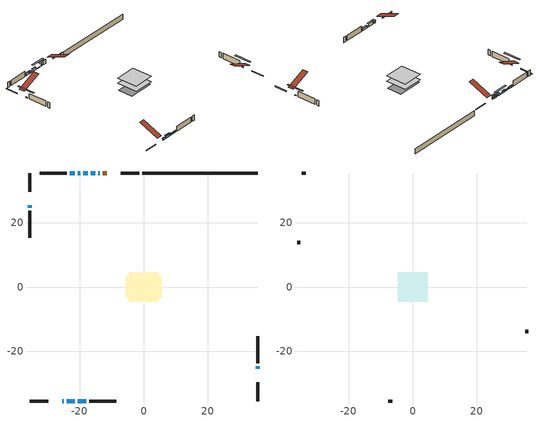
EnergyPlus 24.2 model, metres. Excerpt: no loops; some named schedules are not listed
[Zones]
conditioned space
 floor outside (Floor1 construction): -0.68,-0.68 -0.68,0.68 0.68,0.68 0.68,-0.68 z0.49
 floor outside (Floor2 construction): -1.58,-1.58 -1.58,1.58 1.58,1.58 1.58,-1.58 z0.49
 floor adiabatic (AdiabaticFloorConstruction): -4.67,-4.67 -4.67,4.67 4.67,4.67 4.67,-4.67 z0.49
 floor foundation (Slab1 construction): -5.64,-3.37 -5.64,3.37 5.64,3.37 5.64,-3.37 z-1.77
 wall outside (RimJoist1 construction): -1.39,35.58 -7.18,35.58 / -35.58,-35.58 -29.79,-35.58 / -35.58,35.58 -35.58,29.79 / 35.58,-35.58 35.58,-29.79 z0.49:0.79
 wall outside (AdiabaticWallConstruction 1): -11.47,35.58 -12.74,35.58 z0.49:2.52
 wall outside (AdiabaticWallConstruction): -13.67,35.58 -14.23,35.58 / -25.5,-35.58 -24.94,-35.58 z0.49:1.41; -15.15,35.58 -16.58,35.58 / -35.58,25.5 -35.58,24.79 / 35.58,-25.5 35.58,-24.79 z0.49:0.85; -24.02,-35.58 -21.47,-35.58 z0.49:1.9; -17.51,35.58 -18.93,35.58 z0.49:1.46; -19.86,35.58 -20.6,35.58 z0.49:1.13; -21.52,35.58 -23.15,35.58 z0.49:1.37; -20.55,-35.58 -17.91,-35.58 z0.49:1.26
 wall outside (Wall1 construction): -24.08,35.58 -32.52,35.58 / -16.98,-35.58 -8.54,-35.58 / -35.58,23.86 -35.58,15.42 / 35.58,-23.86 35.58,-15.42 z0.49:2.93
 wall foundation (FoundationWall1 construction): 35.58,35.58 -0.47,35.58 z-1.77:0.49
 window (WindowConstruction 8): -13.67,35.58 -14.23,35.58 z0.49:1.4
 window (WindowConstruction 6): -15.15,35.58 -16.58,35.58 z0.49:0.85
 window (WindowConstruction 7): -35.58,25.5 -35.58,24.79 z0.49:0.85
 window (WindowConstruction 9): -25.5,-35.58 -24.94,-35.58 z0.49:1.4
 window (WindowConstruction): -24.01,-35.58 -21.48,-35.58 z0.49:1.9
 window (WindowConstruction 1): -17.51,35.58 -18.93,35.58 z0.49:1.46
 window (WindowConstruction 2): -19.86,35.58 -20.6,35.58 z0.49:1.12
 window (WindowConstruction 3): -21.52,35.58 -23.15,35.58 z0.49:1.37
 window (WindowConstruction 4): -20.55,-35.58 -17.91,-35.58 z0.49:1.26
 window (WindowConstruction 5): 35.58,-25.5 35.58,-24.79 z0.49:0.85
 door (Door): -11.47,35.58 -12.74,35.58 z0.49:2.52
 ceiling adiabatic (AdiabaticFloorConstruction): 4.67,-4.67 4.67,4.67 -4.67,4.67 -4.67,-4.67 z0.49
attic - vented
 floor to conditioned space (Floor3 construction Reversed): -4.67,-4.67 -4.67,4.67 4.67,4.67 4.67,-4.67 z2.93
 wall outside (Wall2 construction): -33.44,35.58 -34.65,35.58 / -7.61,-35.58 -6.41,-35.58 / -35.58,14.49 -35.58,13.29 / 35.58,-14.49 35.58,-13.29 z0.49:2.93
 roof outside (Roof1 construction): -10.54,35.58,2.93 -10.54,26.61,6.67 -8.11,26.61,6.67 -8.11,35.58,2.93; -26.43,-35.58,2.93 -26.43,-26.61,6.67 -28.86,-26.61,6.67 -28.86,-35.58,2.93; -35.58,26.43,2.93 -26.61,26.43,6.67 -26.61,28.86,6.67 -35.58,28.86,2.93; 35.58,-26.43,2.93 26.61,-26.43,6.67 26.61,-28.86,6.67 35.58,-28.86,2.93
shading: -14.98,35.58 -12.92,35.58 -12.92,36.19 -14.98,36.19 z2.15; -19.02,35.58 -12.71,35.58 -12.71,36.19 -19.02,36.19 z3.29; -35.58,21.19 -35.58,29.1 -36.19,29.1 -36.19,21.19 z4.45; -24.74,-35.58 -25.7,-35.58 -25.7,-36.72 -24.74,-36.72 z1.61; -21.37,-35.58 -24.12,-35.58 -24.12,-36.19 -21.37,-36.19 z2; -19.03,35.58 -17.41,35.58 -17.41,36.19 -19.03,36.19 z1.56; -20.7,35.58 -19.76,35.58 -19.76,36.19 -20.7,36.19 z1.22; -23.25,35.58 -21.42,35.58 -21.42,36.19 -23.25,36.19 z1.47; -17.81,-35.58 -20.65,-35.58 -20.65,-36.19 -17.81,-36.19 z1.36; 35.58,-21.33 35.58,-28.96 36.19,-28.96 36.19,-21.33 z4.31
[Building]
Building 1: Terrain=Suburbs
[Site:Location]
Medicine Hat RCS_AB: Latitude {deg}=50.03; Longitude {deg}=-110.72; Time Zone {hr}=-7; Elevation {m}=715; Keep Site Location Information=Yes
[Site:GroundTemperature:Shallow]
0.918575, -1.32151, -1.5009, -0.437868, 3.82962, 8.07723, 11.7597, 14.0924, 14.2906, 12.3933, 8.80476, 4.68745
[Site:WaterMainsTemperature]
Calculation Method=Schedule; Temperature Schedule=mains temperature schedule
[Material] Roughness=Rough; Thermal Absorptance=0.9
Name | Thickness {m} | Conductivity {W/m-K} | Density {kg/m3} | Specific Heat {J/kg-K} | Solar Absorptance | Visible Absorptance
asphalt or fiberglass shingles | 0.00635 | 0.162714 | 1121.4 | 1465.45 | 0.4 | 0.4
ceiling loosefill ins | 0.338667 | 0.0480833 | 16.02 | 1046.75 | 0.7 | 0.7
ceiling stud and cavity | 0.1397 | 0.0952427 | 65.682 | 1177.47 | 0.7 | 0.7
concrete 4.0 in. | 0.1016 | 1.803125 | 2242.8 | 837.4 | 0.7 | 0.7
concrete 8.0 in. | 0.2032 | 1.803125 | 2242.8 | 837.4 | 0.7 | 0.7
door material | 0.04445 | 0.053851 | 512.64 | 1214.23 | 0.7 | 0.7
exterior vertical ins | 0.0427865 | 0.029427 | 32.04 | 1214.23 | 0.7 | 0.7
floor covering | 0.0127 | 0.0433444 | 54.468 | 1339.84 | 0.6 | 0.6
floor rigid ins | 0.051816 | 0.029427 | 32.04 | 1214.23 | 0.7 | 0.7
floor rigid ins 1; wall rigid ins | 0.512978 | 0.029427 | 32.04 | 1214.23 | 0.7 | 0.7
floor stud and cavity | 0.1397 | 0.175449 | 92.3553 | 1139.71 | 0.7 | 0.7
floor stud and cavity 1 | 0.1397 | 0.175838 | 92.3553 | 1139.71 | 0.7 | 0.7
floor stud and cavity 2 | 0.1397 | 1.75129 | 37.0049 | 1207.88 | 0.7 | 0.7
furniture material conditioned space 1 | 0.1524 | 0.115458 | 640.8 | 1214.23 | 0.6 | 0.6
gypsum board | 0.0127 | 0.160291 | 801 | 837.4 | 0.6 | 0.6
gypsum board 1 | 0.0127 | 0.160291 | 801 | 837.4 | 0.7 | 0.7
osb sheathing 0.5 in. | 0.0127 | 0.115458 | 512.64 | 1214.23 | 0.7 | 0.7
osb sheathing 0.75 in. | 0.01905 | 0.115458 | 512.64 | 1214.23 | 0.7 | 0.7
osb sheathing 2.0 in. | 0.0508 | 0.115458 | 512.64 | 1214.23 | 0.7 | 0.7
rim joist stud and cavity | 0.0508 | 0.0383348 | 125.044 | 1163.47 | 0.6 | 0.6
wall stud and cavity | 0.1397 | 0.112219 | 139.0536 | 1170.24 | 0.7 | 0.7
wall stud and cavity 1 | 0.0889 | 6.1454 | 50.32683 | 1063.81 | 0.6 | 0.6
wall stud and cavity 2 | 0.0889 | 0.380278 | 52.3479 | 1209.89 | 0.7 | 0.7
wall stud and cavity 3 | 0.0889 | 0.391764 | 83.0341 | 1211.67 | 0.7 | 0.7
wood siding | 0.0254 | 0.102417 | 544.68 | 1172.36 | 0.4 | 0.4
wood siding 1 | 0.00254 | 0.102417 | 544.68 | 1172.36 | 0.4 | 0.4
wood siding 2; wood siding 3; wood siding 4 | 0.0254 | 0.102417 | 544.68 | 1172.36 | 0.7 | 0.7
[WindowMaterial:SimpleGlazingSystem]
Name | U-Factor {W/m2-K} | Solar Heat Gain Coefficient
WindowMaterial | 1.564289 | 0.38
WindowMaterial 1 | 1.60006 | 0.35
WindowMaterial 2 | 5.56785 | 0.6
WindowMaterial 3 | 1.59779 | 0.35
WindowMaterial 4 | 1.61312 | 0.34
WindowMaterial 5 | 6.41784 | 0.55
WindowMaterial 6 | 2.986628 | 0.6
[Construction]
AdiabaticFloorConstruction: floor stud and cavity 2, floor rigid ins 1, osb sheathing 0.75 in., floor covering
AdiabaticWallConstruction: wood siding 3, wall rigid ins, wall stud and cavity 2, gypsum board
AdiabaticWallConstruction 1: wood siding 4, wall rigid ins, wall stud and cavity 2, gypsum board
Door: door material
Floor1 construction: floor stud and cavity, floor rigid ins, osb sheathing 0.75 in., floor covering
Floor2 construction: floor stud and cavity 1, floor rigid ins, osb sheathing 0.75 in., floor covering
Floor3 construction Reversed: gypsum board, ceiling stud and cavity, ceiling loosefill ins
FoundationWall1 construction: concrete 8.0 in., gypsum board 1
furniture construction conditioned space 1: furniture material conditioned space 1
PartitionWallConstruction: gypsum board, wall stud and cavity 3, gypsum board
RimJoist1 construction: wood siding 2, osb sheathing 2.0 in., rim joist stud and cavity
Roof1 construction: asphalt or fiberglass shingles
Slab1 construction: concrete 4.0 in.
Wall1 construction: wood siding, osb sheathing 0.5 in., wall stud and cavity, gypsum board
Wall2 construction: wood siding 1, wall stud and cavity 1
WindowConstruction: WindowMaterial
WindowConstruction 1: WindowMaterial 1
WindowConstruction 2: WindowMaterial 2
WindowConstruction 3: WindowMaterial 3
WindowConstruction 4: WindowMaterial 4
WindowConstruction 5; WindowConstruction 6; WindowConstruction 7: WindowMaterial 5
WindowConstruction 8; WindowConstruction 9: WindowMaterial 6
[Zone] Multiplier=1; Part of Total Floor Area=Yes
Name | Volume {m3}
attic - vented | 52.2065
conditioned space | 402.2
[Space]
Name | Zone | Volume {m3}
attic - vented 1 | attic - vented | 52.2065
conditioned space 1 | conditioned space | 402.2
[ZoneInfiltration:EffectiveLeakageArea]
infil attic - vented 1: Zone or Space=attic - vented 1; Schedule=Always On Discrete; Effective Air Leakage Area {cm2}=3270.38; Stack Coefficient=0.000429527; Wind Coefficient=1.40028e-05
[ZoneMixing]
whole house fan mix: Zone or Space=attic - vented; Schedule=Always On Continuous; Design Flow Rate Calculation Method=Flow/Zone; Design Flow Rate {m3/s}=0; Source Zone or Space=conditioned space
[SurfaceProperty:ExposedFoundationPerimeter]
Slab1: Exposed Perimeter Calculation Method=TotalExposedPerimeter; Total Exposed Perimeter {m}=36.043
[InternalMass] Zone or ZoneList=conditioned space; Space or SpaceList=conditioned space 1
Name | Construction | Surface Area {m2}
furniture mass conditioned space 1 | furniture construction conditioned space 1 | 70.0319
partition wall mass | PartitionWallConstruction | 175.08
[Lights]
interior lighting: Zone or ZoneList or Space or SpaceList=conditioned space 1; Schedule=interior lighting schedule; Design Level Calculation Method=LightingLevel; Lighting Level {W}=343.2; Return Air Fraction=0; Fraction Radiant=0.6; Fraction Visible=0.2; Fraction Replaceable=1
[People]
occupants: Zone or ZoneList or Space or SpaceList=conditioned space 1; Number of People Schedule=occupants schedule; Number of People Calculation Method=People; Number of People=3; Fraction Radiant=0.314171; Sensible Heat Fraction=0.56303; Activity Level Schedule=occupants activity schedule; Carbon Dioxide Generation Rate {m3/s-W}=0; Enable ASHRAE 55 Comfort Warnings=No; Mean Radiant Temperature Calculation Type=EnclosureAveraged
[ElectricEquipment] Zone or ZoneList or Space or SpaceList=conditioned space 1; Design Level Calculation Method=EquipmentLevel
Name | Schedule | Design Level {W} | Fraction Latent | Fraction Radiant | Fraction Lost
clothes dryer | clothes dryer schedule | 140.772 | 0.015 | 0.081 | 0.85
clothes washer | clothes washer schedule | 32.1985 | 0.03 | 0.162 | 0.7
cooking range | cooking range schedule | 215.147 | 0.08 | 0.432 | 0.2
dishwasher | dishwasher schedule | 66.8632 | 0.3 | 0.18 | 0.4
fridge | fridge schedule | 72.9452 | 0 | 0.6 | 0
mech vent house fan | mech vent house fan schedule | 0 | 0 | 0 | 1
mech vent house fan cfis | mech vent house fan cfis schedule | 0 | 0 | 0 | 0
misc plug loads | misc plug loads schedule | 494.7 | 0.045 | 0.513 | 0.1
whole house fan | Always On Discrete | 0 | 0 | 0 | 1
[OtherEquipment] Zone or ZoneList or Space or SpaceList=conditioned space 1; Design Level Calculation Method=EquipmentLevel
Name | Fuel Type | Schedule | Design Level {W} | Fraction Latent | Fraction Radiant | Fraction Lost
clothes dryer 1 | Electricity | clothes dryer schedule | 0 | 0.015 | 0.081 | 0.85
cooking range 1 | Electricity | cooking range schedule | 0 | 0.08 | 0.432 | 0.2
general water use latent | None | general water use schedule | 62.594 | 1 | 0 | 0
general water use sensible | None | general water use schedule | -61.6891 | 0 | 0.6 | 0
mech vent house fan latent load | None | Always On Discrete | 0 | 1 | 0 | 0
mech vent house fan sensible load | None | Always On Discrete | 0 | 0 | 0 | 0
water heater energy adjustment1 | NaturalGas | Always On Discrete | 0.01 | 0 | 0 | 1
[ZoneInfiltration:DesignFlowRate] Zone or ZoneList or Space or SpaceList=conditioned space 1; Schedule=Always On Discrete; Design Flow Rate Calculation Method=Flow/Zone; Design Flow Rate {m3/s}=0
infil flow; natural vent flow; whole house fan flow
[AvailabilityManager:Scheduled]
central ac and furnace airloop Availability Manager: Schedule=Always On Discrete
[Foundation:Kiva]
Foundation Kiva 1: Initial Indoor Air Temperature {C}=18; Wall Height Above Grade {m}=0.489996; Wall Depth Below Slab {m}=0.2032; Custom Block Material Name 1=exterior vertical ins; Custom Block Depth 1 {m}=2.26; Custom Block X Position 1 {m}=0.2159; Custom Block Z Position 1 {m}=0
[Foundation:Kiva:Settings]
Soil Conductivity {W/m-K}=0.849921; Soil Density {kg/m3}=1842.3; Soil Specific Heat {J/kg-K}=418.7; Ground Solar Absorptivity=0.9; Ground Thermal Absorptivity=0.9; Ground Surface Roughness {m}=0.03; Far-Field Width {m}=40; Deep-Ground Boundary Condition=ZeroFlux; Deep-Ground Depth {m}=40; Minimum Cell Dimension {m}=0.2; Maximum Cell Growth Coefficient=3; Simulation Timestep=Timestep
[Exterior:Lights]
exterior lighting: Schedule=exterior lighting schedule; Design Level {W}=75.6
[EnergyManagementSystem:GlobalVariable]
central_ac_and_furnace_airloop_Fan_RTF
infil_program_Qfan
infil_program_Qinf
natural_vent_program_Qnv
natural_vent_program_Qwhf
[EnergyManagementSystem:Sensor]
Name | Output:Variable or Output:Meter Index Key | Output:Variable or Output:Meter
airflow_gain | infil flow | Infiltration Sensible Heat Gain Energy
airflow_gain_1 | natural vent flow | Infiltration Sensible Heat Gain Energy
airflow_gain_2 | whole house fan flow | Infiltration Sensible Heat Gain Energy
airflow_loss | infil flow | Infiltration Sensible Heat Loss Energy
airflow_loss_1 | natural vent flow | Infiltration Sensible Heat Loss Energy
airflow_loss_2 | whole house fan flow | Infiltration Sensible Heat Loss Energy
clg_load_cond |  | Cooling:EnergyTransfer:Zone:CONDITIONED SPACE
clg_sp_s; clg_sp_s_1 | cooling setpoint | Schedule Value
clothes_dryer_exhaust_0_sch_s | clothes dryer exhaust 0 schedule | Schedule Value
cool_season | cooling season schedule | Schedule Value
htg_load_cond |  | Heating:EnergyTransfer:Zone:CONDITIONED SPACE
htg_sp_s; htg_sp_s_1 | heating setpoint | Schedule Value
ig_ee_conv | clothes dryer | Electric Equipment Convective Heating Energy
ig_ee_conv_2 | cooking range | Electric Equipment Convective Heating Energy
ig_ee_conv_4 | fridge | Electric Equipment Convective Heating Energy
ig_ee_conv_5 | misc plug loads | Electric Equipment Convective Heating Energy
ig_ee_conv_6 | whole house fan | Electric Equipment Convective Heating Energy
ig_ee_rad | clothes dryer | Electric Equipment Radiant Heating Energy
ig_ee_rad_2 | cooking range | Electric Equipment Radiant Heating Energy
ig_ee_rad_4 | fridge | Electric Equipment Radiant Heating Energy
ig_ee_rad_5 | misc plug loads | Electric Equipment Radiant Heating Energy
ig_ee_rad_6 | whole house fan | Electric Equipment Radiant Heating Energy
ig_lgt_conv | interior lighting | Lights Convective Heating Energy
ig_lgt_rad | interior lighting | Lights Radiant Heating Energy
ig_lgt_vis | interior lighting | Lights Visible Radiation Heating Energy
ig_oe_conv | clothes dryer 1 | Other Equipment Convective Heating Energy
ig_oe_conv_1 | cooking range 1 | Other Equipment Convective Heating Energy
ig_oe_conv_2 | general water use latent | Other Equipment Convective Heating Energy
ig_oe_conv_3 | general water use sensible | Other Equipment Convective Heating Energy
ig_oe_conv_4 | water heater energy adjustment1 | Other Equipment Convective Heating Energy
ig_oe_rad | clothes dryer 1 | Other Equipment Radiant Heating Energy
ig_oe_rad_1 | cooking range 1 | Other Equipment Radiant Heating Energy
ig_oe_rad_2 | general water use latent | Other Equipment Radiant Heating Energy
ig_oe_rad_3 | general water use sensible | Other Equipment Radiant Heating Energy
ig_oe_rad_4 | water heater energy adjustment1 | Other Equipment Radiant Heating Energy
ig_ppl_conv | occupants | People Convective Heating Energy
ig_ppl_rad | occupants | People Radiant Heating Energy
im_conv | furniture mass conditioned space 1 | Surface Inside Face Convection Heat Gain Energy
im_conv_1 | partition wall mass | Surface Inside Face Convection Heat Gain Energy
im_ig | furniture mass conditioned space 1 | Surface Inside Face Internal Gains Radiation Heat Gain Energy
im_ig_1 | partition wall mass | Surface Inside Face Internal Gains Radiation Heat Gain Energy
im_lgt | furniture mass conditioned space 1 | Surface Inside Face Lights Radiation Heat Gain Energy
im_lgt_1 | partition wall mass | Surface Inside Face Lights Radiation Heat Gain Energy
im_sol | furniture mass conditioned space 1 | Surface Inside Face Solar Radiation Heat Gain Energy
im_sol_1 | partition wall mass | Surface Inside Face Solar Radiation Heat Gain Energy
im_surf | furniture mass conditioned space 1 | Surface Inside Face Net Surface Thermal Radiation Heat Gain Energy
im_surf_1 | partition wall mass | Surface Inside Face Net Surface Thermal Radiation Heat Gain Energy
mv_conv | mech vent house fan | Electric Equipment Convective Heating Energy
mv_conv_1 | mech vent house fan cfis | Electric Equipment Convective Heating Energy
mv_conv_2 | mech vent house fan latent load | Other Equipment Convective Heating Energy
mv_conv_3 | mech vent house fan sensible load | Other Equipment Convective Heating Energy
mv_rad | mech vent house fan | Electric Equipment Radiant Heating Energy
mv_rad_1 | mech vent house fan cfis | Electric Equipment Radiant Heating Energy
mv_rad_2 | mech vent house fan latent load | Other Equipment Radiant Heating Energy
mv_rad_3 | mech vent house fan sensible load | Other Equipment Radiant Heating Energy
natural_vent_s | natural vent schedule | Schedule Value
out_pb_s |  | Site Outdoor Air Barometric Pressure
out_wt_s |  | Site Outdoor Air Humidity Ratio
site_vw_s |  | Site Wind Speed
ss_back_out | Window1 | Surface Window Shortwave from Zone Back Out Window Heat Transfer Rate
ss_back_out_1 | Window10 | Surface Window Shortwave from Zone Back Out Window Heat Transfer Rate
ss_back_out_2 | Window12 | Surface Window Shortwave from Zone Back Out Window Heat Transfer Rate
ss_back_out_3 | Window2 | Surface Window Shortwave from Zone Back Out Window Heat Transfer Rate
ss_back_out_4 | Window3 | Surface Window Shortwave from Zone Back Out Window Heat Transfer Rate
ss_back_out_5 | Window4 | Surface Window Shortwave from Zone Back Out Window Heat Transfer Rate
ss_back_out_6 | Window5 | Surface Window Shortwave from Zone Back Out Window Heat Transfer Rate
ss_back_out_7 | Window6 | Surface Window Shortwave from Zone Back Out Window Heat Transfer Rate
ss_back_out_8 | Window7 | Surface Window Shortwave from Zone Back Out Window Heat Transfer Rate
ss_back_out_9 | Window9 | Surface Window Shortwave from Zone Back Out Window Heat Transfer Rate
ss_conv | Door1 | Surface Inside Face Convection Heat Gain Energy
ss_conv_1 | Window1 | Surface Inside Face Convection Heat Gain Energy
ss_conv_10 | Window9 | Surface Inside Face Convection Heat Gain Energy
ss_conv_2 | Window10 | Surface Inside Face Convection Heat Gain Energy
ss_conv_3 | Window12 | Surface Inside Face Convection Heat Gain Energy
ss_conv_4 | Window2 | Surface Inside Face Convection Heat Gain Energy
ss_conv_5 | Window3 | Surface Inside Face Convection Heat Gain Energy
ss_conv_6 | Window4 | Surface Inside Face Convection Heat Gain Energy
ss_conv_7 | Window5 | Surface Inside Face Convection Heat Gain Energy
ss_conv_8 | Window6 | Surface Inside Face Convection Heat Gain Energy
ss_conv_9 | Window7 | Surface Inside Face Convection Heat Gain Energy
ss_ig | Door1 | Surface Inside Face Internal Gains Radiation Heat Gain Energy
ss_ig_1 | Window1 | Surface Inside Face Internal Gains Radiation Heat Gain Energy
ss_ig_10 | Window9 | Surface Inside Face Internal Gains Radiation Heat Gain Energy
ss_ig_2 | Window10 | Surface Inside Face Internal Gains Radiation Heat Gain Energy
ss_ig_3 | Window12 | Surface Inside Face Internal Gains Radiation Heat Gain Energy
ss_ig_4 | Window2 | Surface Inside Face Internal Gains Radiation Heat Gain Energy
ss_ig_5 | Window3 | Surface Inside Face Internal Gains Radiation Heat Gain Energy
ss_ig_6 | Window4 | Surface Inside Face Internal Gains Radiation Heat Gain Energy
ss_ig_7 | Window5 | Surface Inside Face Internal Gains Radiation Heat Gain Energy
ss_ig_8 | Window6 | Surface Inside Face Internal Gains Radiation Heat Gain Energy
ss_ig_9 | Window7 | Surface Inside Face Internal Gains Radiation Heat Gain Energy
ss_lgt | Door1 | Surface Inside Face Lights Radiation Heat Gain Energy
ss_sol | Door1 | Surface Inside Face Solar Radiation Heat Gain Energy
ss_surf | Door1 | Surface Inside Face Net Surface Thermal Radiation Heat Gain Energy
ss_surf_1 | Window1 | Surface Inside Face Net Surface Thermal Radiation Heat Gain Energy
ss_surf_10 | Window9 | Surface Inside Face Net Surface Thermal Radiation Heat Gain Energy
ss_surf_2 | Window10 | Surface Inside Face Net Surface Thermal Radiation Heat Gain Energy
ss_surf_3 | Window12 | Surface Inside Face Net Surface Thermal Radiation Heat Gain Energy
ss_surf_4 | Window2 | Surface Inside Face Net Surface Thermal Radiation Heat Gain Energy
ss_surf_5 | Window3 | Surface Inside Face Net Surface Thermal Radiation Heat Gain Energy
ss_surf_6 | Window4 | Surface Inside Face Net Surface Thermal Radiation Heat Gain Energy
ss_surf_7 | Window5 | Surface Inside Face Net Surface Thermal Radiation Heat Gain Energy
ss_surf_8 | Window6 | Surface Inside Face Net Surface Thermal Radiation Heat Gain Energy
ss_surf_9 | Window7 | Surface Inside Face Net Surface Thermal Radiation Heat Gain Energy
ss_trans_in | Window1 | Surface Window Transmitted Solar Radiation Rate
ss_trans_in_1 | Window10 | Surface Window Transmitted Solar Radiation Rate
ss_trans_in_2 | Window12 | Surface Window Transmitted Solar Radiation Rate
ss_trans_in_3 | Window2 | Surface Window Transmitted Solar Radiation Rate
ss_trans_in_4 | Window3 | Surface Window Transmitted Solar Radiation Rate
ss_trans_in_5 | Window4 | Surface Window Transmitted Solar Radiation Rate
ss_trans_in_6 | Window5 | Surface Window Transmitted Solar Radiation Rate
ss_trans_in_7 | Window6 | Surface Window Transmitted Solar Radiation Rate
ss_trans_in_8 | Window7 | Surface Window Transmitted Solar Radiation Rate
ss_trans_in_9 | Window9 | Surface Window Transmitted Solar Radiation Rate
ss_trans_out | Window1 | Surface Inside Face Initial Transmitted Diffuse Transmitted Out Window Solar Radiation Rate
ss_trans_out_1 | Window10 | Surface Inside Face Initial Transmitted Diffuse Transmitted Out Window Solar Radiation Rate
ss_trans_out_2 | Window12 | Surface Inside Face Initial Transmitted Diffuse Transmitted Out Window Solar Radiation Rate
ss_trans_out_3 | Window2 | Surface Inside Face Initial Transmitted Diffuse Transmitted Out Window Solar Radiation Rate
ss_trans_out_4 | Window3 | Surface Inside Face Initial Transmitted Diffuse Transmitted Out Window Solar Radiation Rate
ss_trans_out_5 | Window4 | Surface Inside Face Initial Transmitted Diffuse Transmitted Out Window Solar Radiation Rate
ss_trans_out_6 | Window5 | Surface Inside Face Initial Transmitted Diffuse Transmitted Out Window Solar Radiation Rate
ss_trans_out_7 | Window6 | Surface Inside Face Initial Transmitted Diffuse Transmitted Out Window Solar Radiation Rate
ss_trans_out_8 | Window7 | Surface Inside Face Initial Transmitted Diffuse Transmitted Out Window Solar Radiation Rate
ss_trans_out_9 | Window9 | Surface Inside Face Initial Transmitted Diffuse Transmitted Out Window Solar Radiation Rate
s_conv | Floor1 | Surface Inside Face Convection Heat Gain Energy
s_conv_1 | Floor2 | Surface Inside Face Convection Heat Gain Energy
s_conv_10 | Slab1 | Surface Inside Face Convection Heat Gain Energy
s_conv_11 | Wall1:0 | Surface Inside Face Convection Heat Gain Energy
s_conv_12 | Wall1:180 | Surface Inside Face Convection Heat Gain Energy
s_conv_13 | Wall1:270 | Surface Inside Face Convection Heat Gain Energy
s_conv_14 | Wall1:90 | Surface Inside Face Convection Heat Gain Energy
s_conv_2 | Floor3 | Surface Inside Face Convection Heat Gain Energy
s_conv_3 | FoundationWall1 | Surface Inside Face Convection Heat Gain Energy
s_conv_4 | inferred conditioned ceiling | Surface Inside Face Convection Heat Gain Energy
s_conv_5 | inferred conditioned floor | Surface Inside Face Convection Heat Gain Energy
s_conv_6 | RimJoist1:0 | Surface Inside Face Convection Heat Gain Energy
s_conv_7 | RimJoist1:180 | Surface Inside Face Convection Heat Gain Energy
s_conv_8 | RimJoist1:270 | Surface Inside Face Convection Heat Gain Energy
s_conv_9 | RimJoist1:90 | Surface Inside Face Convection Heat Gain Energy
s_ig | Floor1 | Surface Inside Face Internal Gains Radiation Heat Gain Energy
s_ig_1 | Floor2 | Surface Inside Face Internal Gains Radiation Heat Gain Energy
s_ig_10 | Slab1 | Surface Inside Face Internal Gains Radiation Heat Gain Energy
s_ig_11 | Wall1:0 | Surface Inside Face Internal Gains Radiation Heat Gain Energy
s_ig_12 | Wall1:180 | Surface Inside Face Internal Gains Radiation Heat Gain Energy
s_ig_13 | Wall1:270 | Surface Inside Face Internal Gains Radiation Heat Gain Energy
s_ig_14 | Wall1:90 | Surface Inside Face Internal Gains Radiation Heat Gain Energy
s_ig_2 | Floor3 | Surface Inside Face Internal Gains Radiation Heat Gain Energy
s_ig_3 | FoundationWall1 | Surface Inside Face Internal Gains Radiation Heat Gain Energy
s_ig_4 | inferred conditioned ceiling | Surface Inside Face Internal Gains Radiation Heat Gain Energy
s_ig_5 | inferred conditioned floor | Surface Inside Face Internal Gains Radiation Heat Gain Energy
s_ig_6 | RimJoist1:0 | Surface Inside Face Internal Gains Radiation Heat Gain Energy
s_ig_7 | RimJoist1:180 | Surface Inside Face Internal Gains Radiation Heat Gain Energy
s_ig_8 | RimJoist1:270 | Surface Inside Face Internal Gains Radiation Heat Gain Energy
s_ig_9 | RimJoist1:90 | Surface Inside Face Internal Gains Radiation Heat Gain Energy
s_lgt | Floor1 | Surface Inside Face Lights Radiation Heat Gain Energy
s_lgt_1 | Floor2 | Surface Inside Face Lights Radiation Heat Gain Energy
s_lgt_10 | Slab1 | Surface Inside Face Lights Radiation Heat Gain Energy
s_lgt_11 | Wall1:0 | Surface Inside Face Lights Radiation Heat Gain Energy
s_lgt_12 | Wall1:180 | Surface Inside Face Lights Radiation Heat Gain Energy
s_lgt_13 | Wall1:270 | Surface Inside Face Lights Radiation Heat Gain Energy
s_lgt_14 | Wall1:90 | Surface Inside Face Lights Radiation Heat Gain Energy
s_lgt_2 | Floor3 | Surface Inside Face Lights Radiation Heat Gain Energy
s_lgt_3 | FoundationWall1 | Surface Inside Face Lights Radiation Heat Gain Energy
s_lgt_4 | inferred conditioned ceiling | Surface Inside Face Lights Radiation Heat Gain Energy
s_lgt_5 | inferred conditioned floor | Surface Inside Face Lights Radiation Heat Gain Energy
s_lgt_6 | RimJoist1:0 | Surface Inside Face Lights Radiation Heat Gain Energy
